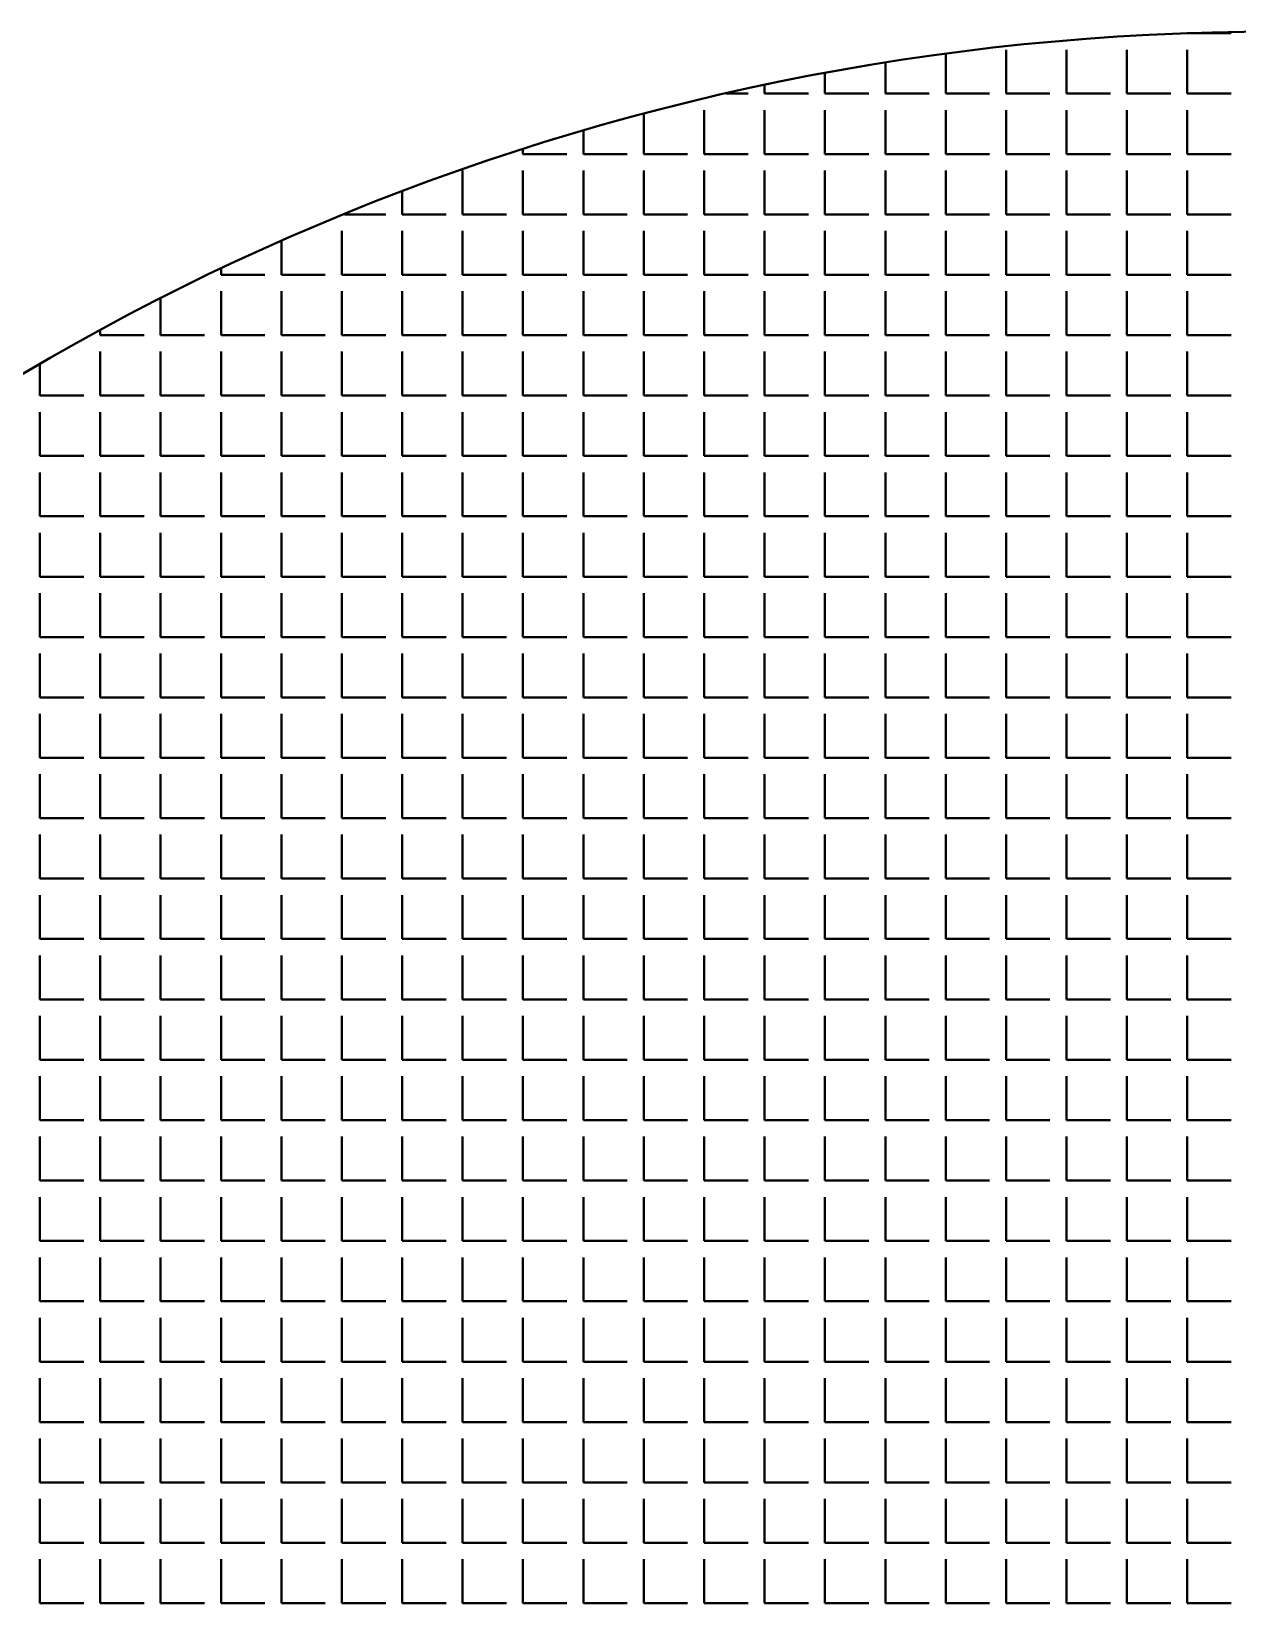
# Model space of a CAD drawing. Header units: millimetres. Extents: x 895788 to 1136524, y -21936 to 400945.
# Drawn here: x 929170.31 to 929186.76, y 272949.03 to 272970.58 of the extents above; entities that cross this region are included whole.
import ezdxf

# ---------------------------------------------------------------- set-up
doc = ezdxf.new("R2010")
doc.units = ezdxf.units.MM
doc.layers.add('GRANIT', color=10, linetype='Continuous', lineweight=30)

msp = doc.modelspace()

# ---------------------------------------------------------------- linework, layer by layer
at = {"layer": 'GRANIT', "color": 0, "linetype": 'Continuous', "lineweight": 40}
for p, q in [((929186.072, 272970.555), (929186.072, 272970.556)), ((929186.072, 272970.555), (929186.671, 272970.555)), ((929182.778, 272969.732), (929182.778, 272970.275)), ((929183.602, 272969.732), (929183.602, 272970.331)), ((929184.425, 272969.732), (929184.425, 272970.331)), ((929185.249, 272969.732), (929185.249, 272970.331)), ((929186.072, 272969.732), (929186.072, 272970.331)), ((929181.955, 272969.732), (929181.955, 272970.153)), ((929180.307, 272969.732), (929180.307, 272969.847)), ((929181.131, 272969.732), (929181.131, 272970.011)), ((929179.786, 272969.732), (929180.083, 272969.732)), ((929180.307, 272969.732), (929180.906, 272969.732)), ((929181.131, 272969.732), (929181.73, 272969.732)), ((929181.955, 272969.732), (929182.553, 272969.732)), ((929182.778, 272969.732), (929183.377, 272969.732)), ((929183.602, 272969.732), (929184.2, 272969.732)), ((929184.425, 272969.732), (929185.024, 272969.732)), ((929185.249, 272969.732), (929185.848, 272969.732)), ((929186.072, 272969.732), (929186.671, 272969.732)), ((929178.66, 272968.908), (929178.66, 272969.453)), ((929179.484, 272968.908), (929179.484, 272969.507)), ((929180.307, 272968.908), (929180.307, 272969.507)), ((929181.131, 272968.908), (929181.131, 272969.507)), ((929181.955, 272968.908), (929181.955, 272969.507)), ((929182.778, 272968.908), (929182.778, 272969.507)), ((929183.602, 272968.908), (929183.602, 272969.507)), ((929184.425, 272968.908), (929184.425, 272969.507)), ((929185.249, 272968.908), (929185.249, 272969.507)), ((929186.072, 272968.908), (929186.072, 272969.507)), ((929177.837, 272968.908), (929177.837, 272969.223)), ((929177.013, 272968.908), (929177.013, 272968.971)), ((929177.013, 272968.908), (929177.612, 272968.908)), ((929177.837, 272968.908), (929178.436, 272968.908)), ((929178.66, 272968.908), (929179.259, 272968.908)), ((929179.484, 272968.908), (929180.083, 272968.908)), ((929180.307, 272968.908), (929180.906, 272968.908)), ((929181.131, 272968.908), (929181.73, 272968.908)), ((929181.955, 272968.908), (929182.553, 272968.908)), ((929182.778, 272968.908), (929183.377, 272968.908)), ((929183.602, 272968.908), (929184.2, 272968.908)), ((929184.425, 272968.908), (929185.024, 272968.908)), ((929185.249, 272968.908), (929185.848, 272968.908)), ((929186.072, 272968.908), (929186.671, 272968.908)), ((929176.19, 272968.085), (929176.19, 272968.683)), ((929177.013, 272968.085), (929177.013, 272968.683)), ((929177.837, 272968.085), (929177.837, 272968.683)), ((929178.66, 272968.085), (929178.66, 272968.683)), ((929179.484, 272968.085), (929179.484, 272968.683)), ((929180.307, 272968.085), (929180.307, 272968.683)), ((929181.131, 272968.085), (929181.131, 272968.683)), ((929181.955, 272968.085), (929181.955, 272968.683)), ((929182.778, 272968.085), (929182.778, 272968.683)), ((929183.602, 272968.085), (929183.602, 272968.683)), ((929184.425, 272968.085), (929184.425, 272968.683)), ((929185.249, 272968.085), (929185.249, 272968.683)), ((929186.072, 272968.085), (929186.072, 272968.683)), ((929175.366, 272968.085), (929175.366, 272968.394)), ((929174.581, 272968.085), (929175.142, 272968.085)), ((929175.366, 272968.085), (929175.965, 272968.085)), ((929176.19, 272968.085), (929176.789, 272968.085)), ((929177.013, 272968.085), (929177.612, 272968.085)), ((929177.837, 272968.085), (929178.436, 272968.085)), ((929178.66, 272968.085), (929179.259, 272968.085)), ((929179.484, 272968.085), (929180.083, 272968.085)), ((929180.307, 272968.085), (929180.906, 272968.085)), ((929181.131, 272968.085), (929181.73, 272968.085)), ((929181.955, 272968.085), (929182.553, 272968.085)), ((929182.778, 272968.085), (929183.377, 272968.085)), ((929183.602, 272968.085), (929184.2, 272968.085)), ((929184.425, 272968.085), (929185.024, 272968.085)), ((929185.249, 272968.085), (929185.848, 272968.085)), ((929186.072, 272968.085), (929186.671, 272968.085)), ((929173.719, 272967.261), (929173.719, 272967.719)), ((929174.543, 272967.261), (929174.543, 272967.86)), ((929175.366, 272967.261), (929175.366, 272967.86)), ((929176.19, 272967.261), (929176.19, 272967.86)), ((929177.013, 272967.261), (929177.013, 272967.86)), ((929177.837, 272967.261), (929177.837, 272967.86)), ((929178.66, 272967.261), (929178.66, 272967.86)), ((929179.484, 272967.261), (929179.484, 272967.86)), ((929180.307, 272967.261), (929180.307, 272967.86)), ((929181.131, 272967.261), (929181.131, 272967.86)), ((929181.955, 272967.261), (929181.955, 272967.86)), ((929182.778, 272967.261), (929182.778, 272967.86)), ((929183.602, 272967.261), (929183.602, 272967.86)), ((929184.425, 272967.261), (929184.425, 272967.86)), ((929185.249, 272967.261), (929185.249, 272967.86)), ((929186.072, 272967.261), (929186.072, 272967.86)), ((929172.896, 272967.261), (929172.896, 272967.342)), ((929172.896, 272967.261), (929173.495, 272967.261)), ((929173.719, 272967.261), (929174.318, 272967.261)), ((929174.543, 272967.261), (929175.142, 272967.261)), ((929175.366, 272967.261), (929175.965, 272967.261)), ((929176.19, 272967.261), (929176.789, 272967.261)), ((929177.013, 272967.261), (929177.612, 272967.261)), ((929177.837, 272967.261), (929178.436, 272967.261)), ((929178.66, 272967.261), (929179.259, 272967.261)), ((929179.484, 272967.261), (929180.083, 272967.261)), ((929180.307, 272967.261), (929180.906, 272967.261)), ((929181.131, 272967.261), (929181.73, 272967.261)), ((929181.955, 272967.261), (929182.553, 272967.261)), ((929182.778, 272967.261), (929183.377, 272967.261)), ((929183.602, 272967.261), (929184.2, 272967.261)), ((929184.425, 272967.261), (929185.024, 272967.261)), ((929185.249, 272967.261), (929185.848, 272967.261)), ((929186.072, 272967.261), (929186.671, 272967.261)), ((929172.896, 272966.437), (929172.896, 272967.036)), ((929173.719, 272966.437), (929173.719, 272967.036)), ((929174.543, 272966.437), (929174.543, 272967.036)), ((929175.366, 272966.437), (929175.366, 272967.036)), ((929176.19, 272966.437), (929176.19, 272967.036)), ((929177.013, 272966.437), (929177.013, 272967.036)), ((929177.837, 272966.437), (929177.837, 272967.036)), ((929178.66, 272966.437), (929178.66, 272967.036)), ((929179.484, 272966.437), (929179.484, 272967.036)), ((929180.307, 272966.437), (929180.307, 272967.036)), ((929181.131, 272966.437), (929181.131, 272967.036)), ((929181.955, 272966.437), (929181.955, 272967.036)), ((929182.778, 272966.437), (929182.778, 272967.036)), ((929183.602, 272966.437), (929183.602, 272967.036)), ((929184.425, 272966.437), (929184.425, 272967.036)), ((929185.249, 272966.437), (929185.249, 272967.036)), ((929186.072, 272966.437), (929186.072, 272967.036)), ((929172.072, 272966.437), (929172.072, 272966.937)), ((929171.249, 272966.437), (929171.249, 272966.505)), ((929171.249, 272966.437), (929171.848, 272966.437)), ((929172.072, 272966.437), (929172.671, 272966.437)), ((929172.896, 272966.437), (929173.495, 272966.437)), ((929173.719, 272966.437), (929174.318, 272966.437)), ((929174.543, 272966.437), (929175.142, 272966.437)), ((929175.366, 272966.437), (929175.965, 272966.437)), ((929176.19, 272966.437), (929176.789, 272966.437)), ((929177.013, 272966.437), (929177.612, 272966.437)), ((929177.837, 272966.437), (929178.436, 272966.437)), ((929178.66, 272966.437), (929179.259, 272966.437)), ((929179.484, 272966.437), (929180.083, 272966.437)), ((929180.307, 272966.437), (929180.906, 272966.437)), ((929181.131, 272966.437), (929181.73, 272966.437)), ((929181.955, 272966.437), (929182.553, 272966.437)), ((929182.778, 272966.437), (929183.377, 272966.437)), ((929183.602, 272966.437), (929184.2, 272966.437)), ((929184.425, 272966.437), (929185.024, 272966.437)), ((929185.249, 272966.437), (929185.848, 272966.437)), ((929186.072, 272966.437), (929186.671, 272966.437)), ((929171.249, 272965.614), (929171.249, 272966.213)), ((929172.072, 272965.614), (929172.072, 272966.213)), ((929172.896, 272965.614), (929172.896, 272966.213)), ((929173.719, 272965.614), (929173.719, 272966.213)), ((929174.543, 272965.614), (929174.543, 272966.213)), ((929175.366, 272965.614), (929175.366, 272966.213)), ((929176.19, 272965.614), (929176.19, 272966.213)), ((929177.013, 272965.614), (929177.013, 272966.213)), ((929177.837, 272965.614), (929177.837, 272966.213)), ((929178.66, 272965.614), (929178.66, 272966.213)), ((929179.484, 272965.614), (929179.484, 272966.213)), ((929180.307, 272965.614), (929180.307, 272966.213)), ((929181.131, 272965.614), (929181.131, 272966.213)), ((929181.955, 272965.614), (929181.955, 272966.213)), ((929182.778, 272965.614), (929182.778, 272966.213)), ((929183.602, 272965.614), (929183.602, 272966.213)), ((929184.425, 272965.614), (929184.425, 272966.213)), ((929185.249, 272965.614), (929185.249, 272966.213)), ((929186.072, 272965.614), (929186.072, 272966.213)), ((929170.425, 272965.614), (929170.425, 272966.042)), ((929170.425, 272965.614), (929171.024, 272965.614)), ((929171.249, 272965.614), (929171.848, 272965.614)), ((929172.072, 272965.614), (929172.671, 272965.614)), ((929172.896, 272965.614), (929173.495, 272965.614)), ((929173.719, 272965.614), (929174.318, 272965.614)), ((929174.543, 272965.614), (929175.142, 272965.614)), ((929175.366, 272965.614), (929175.965, 272965.614)), ((929176.19, 272965.614), (929176.789, 272965.614)), ((929177.013, 272965.614), (929177.612, 272965.614)), ((929177.837, 272965.614), (929178.436, 272965.614)), ((929178.66, 272965.614), (929179.259, 272965.614)), ((929179.484, 272965.614), (929180.083, 272965.614)), ((929180.307, 272965.614), (929180.906, 272965.614)), ((929181.131, 272965.614), (929181.73, 272965.614)), ((929181.955, 272965.614), (929182.553, 272965.614)), ((929182.778, 272965.614), (929183.377, 272965.614)), ((929183.602, 272965.614), (929184.2, 272965.614)), ((929184.425, 272965.614), (929185.024, 272965.614)), ((929185.249, 272965.614), (929185.848, 272965.614)), ((929186.072, 272965.614), (929186.671, 272965.614)), ((929170.425, 272964.79), (929170.425, 272965.389)), ((929171.249, 272964.79), (929171.249, 272965.389)), ((929172.072, 272964.79), (929172.072, 272965.389)), ((929172.896, 272964.79), (929172.896, 272965.389)), ((929173.719, 272964.79), (929173.719, 272965.389)), ((929174.543, 272964.79), (929174.543, 272965.389)), ((929175.366, 272964.79), (929175.366, 272965.389)), ((929176.19, 272964.79), (929176.19, 272965.389)), ((929177.013, 272964.79), (929177.013, 272965.389)), ((929177.837, 272964.79), (929177.837, 272965.389)), ((929178.66, 272964.79), (929178.66, 272965.389)), ((929179.484, 272964.79), (929179.484, 272965.389)), ((929180.307, 272964.79), (929180.307, 272965.389)), ((929181.131, 272964.79), (929181.131, 272965.389)), ((929181.955, 272964.79), (929181.955, 272965.389)), ((929182.778, 272964.79), (929182.778, 272965.389)), ((929183.602, 272964.79), (929183.602, 272965.389)), ((929184.425, 272964.79), (929184.425, 272965.389)), ((929185.249, 272964.79), (929185.249, 272965.389)), ((929186.072, 272964.79), (929186.072, 272965.389)), ((929170.425, 272964.79), (929171.024, 272964.79)), ((929171.249, 272964.79), (929171.848, 272964.79)), ((929172.072, 272964.79), (929172.671, 272964.79)), ((929172.896, 272964.79), (929173.495, 272964.79)), ((929173.719, 272964.79), (929174.318, 272964.79)), ((929174.543, 272964.79), (929175.142, 272964.79)), ((929175.366, 272964.79), (929175.965, 272964.79)), ((929176.19, 272964.79), (929176.789, 272964.79)), ((929177.013, 272964.79), (929177.612, 272964.79)), ((929177.837, 272964.79), (929178.436, 272964.79)), ((929178.66, 272964.79), (929179.259, 272964.79)), ((929179.484, 272964.79), (929180.083, 272964.79)), ((929180.307, 272964.79), (929180.906, 272964.79)), ((929181.131, 272964.79), (929181.73, 272964.79)), ((929181.955, 272964.79), (929182.553, 272964.79)), ((929182.778, 272964.79), (929183.377, 272964.79)), ((929183.602, 272964.79), (929184.2, 272964.79)), ((929184.425, 272964.79), (929185.024, 272964.79)), ((929185.249, 272964.79), (929185.848, 272964.79)), ((929186.072, 272964.79), (929186.671, 272964.79)), ((929170.425, 272963.967), (929170.425, 272964.566)), ((929171.249, 272963.967), (929171.249, 272964.566)), ((929172.072, 272963.967), (929172.072, 272964.566)), ((929172.896, 272963.967), (929172.896, 272964.566)), ((929173.719, 272963.967), (929173.719, 272964.566)), ((929174.543, 272963.967), (929174.543, 272964.566)), ((929175.366, 272963.967), (929175.366, 272964.566)), ((929176.19, 272963.967), (929176.19, 272964.566)), ((929177.013, 272963.967), (929177.013, 272964.566)), ((929177.837, 272963.967), (929177.837, 272964.566)), ((929178.66, 272963.967), (929178.66, 272964.566)), ((929179.484, 272963.967), (929179.484, 272964.566)), ((929180.307, 272963.967), (929180.307, 272964.566)), ((929181.131, 272963.967), (929181.131, 272964.566)), ((929181.955, 272963.967), (929181.955, 272964.566)), ((929182.778, 272963.967), (929182.778, 272964.566)), ((929183.602, 272963.967), (929183.602, 272964.566)), ((929184.425, 272963.967), (929184.425, 272964.566)), ((929185.249, 272963.967), (929185.249, 272964.566)), ((929186.072, 272963.967), (929186.072, 272964.566)), ((929170.425, 272963.967), (929171.024, 272963.967)), ((929171.249, 272963.967), (929171.848, 272963.967)), ((929172.072, 272963.967), (929172.671, 272963.967)), ((929172.896, 272963.967), (929173.495, 272963.967)), ((929173.719, 272963.967), (929174.318, 272963.967)), ((929174.543, 272963.967), (929175.142, 272963.967)), ((929175.366, 272963.967), (929175.965, 272963.967)), ((929176.19, 272963.967), (929176.789, 272963.967)), ((929177.013, 272963.967), (929177.612, 272963.967)), ((929177.837, 272963.967), (929178.436, 272963.967)), ((929178.66, 272963.967), (929179.259, 272963.967)), ((929179.484, 272963.967), (929180.083, 272963.967)), ((929180.307, 272963.967), (929180.906, 272963.967)), ((929181.131, 272963.967), (929181.73, 272963.967)), ((929181.955, 272963.967), (929182.553, 272963.967)), ((929182.778, 272963.967), (929183.377, 272963.967)), ((929183.602, 272963.967), (929184.2, 272963.967)), ((929184.425, 272963.967), (929185.024, 272963.967)), ((929185.249, 272963.967), (929185.848, 272963.967)), ((929186.072, 272963.967), (929186.671, 272963.967)), ((929170.425, 272963.143), (929170.425, 272963.742)), ((929171.249, 272963.143), (929171.249, 272963.742)), ((929172.072, 272963.143), (929172.072, 272963.742)), ((929172.896, 272963.143), (929172.896, 272963.742)), ((929173.719, 272963.143), (929173.719, 272963.742)), ((929174.543, 272963.143), (929174.543, 272963.742)), ((929175.366, 272963.143), (929175.366, 272963.742)), ((929176.19, 272963.143), (929176.19, 272963.742)), ((929177.013, 272963.143), (929177.013, 272963.742)), ((929177.837, 272963.143), (929177.837, 272963.742)), ((929178.66, 272963.143), (929178.66, 272963.742)), ((929179.484, 272963.143), (929179.484, 272963.742)), ((929180.307, 272963.143), (929180.307, 272963.742)), ((929181.131, 272963.143), (929181.131, 272963.742)), ((929181.955, 272963.143), (929181.955, 272963.742)), ((929182.778, 272963.143), (929182.778, 272963.742)), ((929183.602, 272963.143), (929183.602, 272963.742)), ((929184.425, 272963.143), (929184.425, 272963.742)), ((929185.249, 272963.143), (929185.249, 272963.742)), ((929186.072, 272963.143), (929186.072, 272963.742)), ((929170.425, 272963.143), (929171.024, 272963.143)), ((929171.249, 272963.143), (929171.848, 272963.143)), ((929172.072, 272963.143), (929172.671, 272963.143)), ((929172.896, 272963.143), (929173.495, 272963.143)), ((929173.719, 272963.143), (929174.318, 272963.143)), ((929174.543, 272963.143), (929175.142, 272963.143)), ((929175.366, 272963.143), (929175.965, 272963.143)), ((929176.19, 272963.143), (929176.789, 272963.143)), ((929177.013, 272963.143), (929177.612, 272963.143)), ((929177.837, 272963.143), (929178.436, 272963.143)), ((929178.66, 272963.143), (929179.259, 272963.143)), ((929179.484, 272963.143), (929180.083, 272963.143)), ((929180.307, 272963.143), (929180.906, 272963.143)), ((929181.131, 272963.143), (929181.73, 272963.143)), ((929181.955, 272963.143), (929182.553, 272963.143)), ((929182.778, 272963.143), (929183.377, 272963.143)), ((929183.602, 272963.143), (929184.2, 272963.143)), ((929184.425, 272963.143), (929185.024, 272963.143)), ((929185.249, 272963.143), (929185.848, 272963.143)), ((929186.072, 272963.143), (929186.671, 272963.143)), ((929170.425, 272962.32), (929170.425, 272962.919)), ((929171.249, 272962.32), (929171.249, 272962.919)), ((929172.072, 272962.32), (929172.072, 272962.919)), ((929172.896, 272962.32), (929172.896, 272962.919)), ((929173.719, 272962.32), (929173.719, 272962.919)), ((929174.543, 272962.32), (929174.543, 272962.919)), ((929175.366, 272962.32), (929175.366, 272962.919)), ((929176.19, 272962.32), (929176.19, 272962.919)), ((929177.013, 272962.32), (929177.013, 272962.919)), ((929177.837, 272962.32), (929177.837, 272962.919)), ((929178.66, 272962.32), (929178.66, 272962.919)), ((929179.484, 272962.32), (929179.484, 272962.919)), ((929180.307, 272962.32), (929180.307, 272962.919)), ((929181.131, 272962.32), (929181.131, 272962.919)), ((929181.955, 272962.32), (929181.955, 272962.919)), ((929182.778, 272962.32), (929182.778, 272962.919)), ((929183.602, 272962.32), (929183.602, 272962.919)), ((929184.425, 272962.32), (929184.425, 272962.919)), ((929185.249, 272962.32), (929185.249, 272962.919)), ((929186.072, 272962.32), (929186.072, 272962.919)), ((929170.425, 272962.32), (929171.024, 272962.32)), ((929171.249, 272962.32), (929171.848, 272962.32)), ((929172.072, 272962.32), (929172.671, 272962.32)), ((929172.896, 272962.32), (929173.495, 272962.32)), ((929173.719, 272962.32), (929174.318, 272962.32)), ((929174.543, 272962.32), (929175.142, 272962.32)), ((929175.366, 272962.32), (929175.965, 272962.32)), ((929176.19, 272962.32), (929176.789, 272962.32)), ((929177.013, 272962.32), (929177.612, 272962.32)), ((929177.837, 272962.32), (929178.436, 272962.32)), ((929178.66, 272962.32), (929179.259, 272962.32)), ((929179.484, 272962.32), (929180.083, 272962.32)), ((929180.307, 272962.32), (929180.906, 272962.32)), ((929181.131, 272962.32), (929181.73, 272962.32)), ((929181.955, 272962.32), (929182.553, 272962.32)), ((929182.778, 272962.32), (929183.377, 272962.32)), ((929183.602, 272962.32), (929184.2, 272962.32)), ((929184.425, 272962.32), (929185.024, 272962.32)), ((929185.249, 272962.32), (929185.848, 272962.32)), ((929186.072, 272962.32), (929186.671, 272962.32)), ((929170.425, 272961.496), (929170.425, 272962.095)), ((929171.249, 272961.496), (929171.249, 272962.095)), ((929172.072, 272961.496), (929172.072, 272962.095)), ((929172.896, 272961.496), (929172.896, 272962.095)), ((929173.719, 272961.496), (929173.719, 272962.095)), ((929174.543, 272961.496), (929174.543, 272962.095)), ((929175.366, 272961.496), (929175.366, 272962.095)), ((929176.19, 272961.496), (929176.19, 272962.095)), ((929177.013, 272961.496), (929177.013, 272962.095)), ((929177.837, 272961.496), (929177.837, 272962.095)), ((929178.66, 272961.496), (929178.66, 272962.095)), ((929179.484, 272961.496), (929179.484, 272962.095)), ((929180.307, 272961.496), (929180.307, 272962.095)), ((929181.131, 272961.496), (929181.131, 272962.095)), ((929181.955, 272961.496), (929181.955, 272962.095)), ((929182.778, 272961.496), (929182.778, 272962.095)), ((929183.602, 272961.496), (929183.602, 272962.095)), ((929184.425, 272961.496), (929184.425, 272962.095)), ((929185.249, 272961.496), (929185.249, 272962.095)), ((929186.072, 272961.496), (929186.072, 272962.095)), ((929170.425, 272961.496), (929171.024, 272961.496)), ((929171.249, 272961.496), (929171.848, 272961.496)), ((929172.072, 272961.496), (929172.671, 272961.496)), ((929172.896, 272961.496), (929173.495, 272961.496)), ((929173.719, 272961.496), (929174.318, 272961.496)), ((929174.543, 272961.496), (929175.142, 272961.496)), ((929175.366, 272961.496), (929175.965, 272961.496)), ((929176.19, 272961.496), (929176.789, 272961.496)), ((929177.013, 272961.496), (929177.612, 272961.496)), ((929177.837, 272961.496), (929178.436, 272961.496)), ((929178.66, 272961.496), (929179.259, 272961.496)), ((929179.484, 272961.496), (929180.083, 272961.496)), ((929180.307, 272961.496), (929180.906, 272961.496)), ((929181.131, 272961.496), (929181.73, 272961.496)), ((929181.955, 272961.496), (929182.553, 272961.496)), ((929182.778, 272961.496), (929183.377, 272961.496)), ((929183.602, 272961.496), (929184.2, 272961.496)), ((929184.425, 272961.496), (929185.024, 272961.496)), ((929185.249, 272961.496), (929185.848, 272961.496)), ((929186.072, 272961.496), (929186.671, 272961.496)), ((929170.425, 272960.673), (929170.425, 272961.272)), ((929171.249, 272960.673), (929171.249, 272961.272)), ((929172.072, 272960.673), (929172.072, 272961.272)), ((929172.896, 272960.673), (929172.896, 272961.272)), ((929173.719, 272960.673), (929173.719, 272961.272)), ((929174.543, 272960.673), (929174.543, 272961.272)), ((929175.366, 272960.673), (929175.366, 272961.272)), ((929176.19, 272960.673), (929176.19, 272961.272)), ((929177.013, 272960.673), (929177.013, 272961.272)), ((929177.837, 272960.673), (929177.837, 272961.272)), ((929178.66, 272960.673), (929178.66, 272961.272)), ((929179.484, 272960.673), (929179.484, 272961.272)), ((929180.307, 272960.673), (929180.307, 272961.272)), ((929181.131, 272960.673), (929181.131, 272961.272)), ((929181.955, 272960.673), (929181.955, 272961.272)), ((929182.778, 272960.673), (929182.778, 272961.272)), ((929183.602, 272960.673), (929183.602, 272961.272)), ((929184.425, 272960.673), (929184.425, 272961.272)), ((929185.249, 272960.673), (929185.249, 272961.272)), ((929186.072, 272960.673), (929186.072, 272961.272)), ((929170.425, 272960.673), (929171.024, 272960.673)), ((929171.249, 272960.673), (929171.848, 272960.673)), ((929172.072, 272960.673), (929172.671, 272960.673)), ((929172.896, 272960.673), (929173.495, 272960.673)), ((929173.719, 272960.673), (929174.318, 272960.673)), ((929174.543, 272960.673), (929175.142, 272960.673)), ((929175.366, 272960.673), (929175.965, 272960.673)), ((929176.19, 272960.673), (929176.789, 272960.673)), ((929177.013, 272960.673), (929177.612, 272960.673)), ((929177.837, 272960.673), (929178.436, 272960.673)), ((929178.66, 272960.673), (929179.259, 272960.673)), ((929179.484, 272960.673), (929180.083, 272960.673)), ((929180.307, 272960.673), (929180.906, 272960.673)), ((929181.131, 272960.673), (929181.73, 272960.673)), ((929181.955, 272960.673), (929182.553, 272960.673)), ((929182.778, 272960.673), (929183.377, 272960.673)), ((929183.602, 272960.673), (929184.2, 272960.673)), ((929184.425, 272960.673), (929185.024, 272960.673)), ((929185.249, 272960.673), (929185.848, 272960.673)), ((929186.072, 272960.673), (929186.671, 272960.673)), ((929170.425, 272959.849), (929170.425, 272960.448)), ((929171.249, 272959.849), (929171.249, 272960.448)), ((929172.072, 272959.849), (929172.072, 272960.448)), ((929172.896, 272959.849), (929172.896, 272960.448)), ((929173.719, 272959.849), (929173.719, 272960.448)), ((929174.543, 272959.849), (929174.543, 272960.448)), ((929175.366, 272959.849), (929175.366, 272960.448)), ((929176.19, 272959.849), (929176.19, 272960.448)), ((929177.013, 272959.849), (929177.013, 272960.448)), ((929177.837, 272959.849), (929177.837, 272960.448)), ((929178.66, 272959.849), (929178.66, 272960.448)), ((929179.484, 272959.849), (929179.484, 272960.448)), ((929180.307, 272959.849), (929180.307, 272960.448)), ((929181.131, 272959.849), (929181.131, 272960.448)), ((929181.955, 272959.849), (929181.955, 272960.448)), ((929182.778, 272959.849), (929182.778, 272960.448)), ((929183.602, 272959.849), (929183.602, 272960.448)), ((929184.425, 272959.849), (929184.425, 272960.448)), ((929185.249, 272959.849), (929185.249, 272960.448)), ((929186.072, 272959.849), (929186.072, 272960.448)), ((929170.425, 272959.849), (929171.024, 272959.849)), ((929171.249, 272959.849), (929171.848, 272959.849)), ((929172.072, 272959.849), (929172.671, 272959.849)), ((929172.896, 272959.849), (929173.495, 272959.849)), ((929173.719, 272959.849), (929174.318, 272959.849)), ((929174.543, 272959.849), (929175.142, 272959.849)), ((929175.366, 272959.849), (929175.965, 272959.849)), ((929176.19, 272959.849), (929176.789, 272959.849)), ((929177.013, 272959.849), (929177.612, 272959.849)), ((929177.837, 272959.849), (929178.436, 272959.849)), ((929178.66, 272959.849), (929179.259, 272959.849)), ((929179.484, 272959.849), (929180.083, 272959.849)), ((929180.307, 272959.849), (929180.906, 272959.849)), ((929181.131, 272959.849), (929181.73, 272959.849)), ((929181.955, 272959.849), (929182.553, 272959.849)), ((929182.778, 272959.849), (929183.377, 272959.849)), ((929183.602, 272959.849), (929184.2, 272959.849)), ((929184.425, 272959.849), (929185.024, 272959.849)), ((929185.249, 272959.849), (929185.848, 272959.849)), ((929186.072, 272959.849), (929186.671, 272959.849)), ((929170.425, 272959.026), (929170.425, 272959.625)), ((929171.249, 272959.026), (929171.249, 272959.625)), ((929172.072, 272959.026), (929172.072, 272959.625)), ((929172.896, 272959.026), (929172.896, 272959.625)), ((929173.719, 272959.026), (929173.719, 272959.625)), ((929174.543, 272959.026), (929174.543, 272959.625)), ((929175.366, 272959.026), (929175.366, 272959.625)), ((929176.19, 272959.026), (929176.19, 272959.625)), ((929177.013, 272959.026), (929177.013, 272959.625)), ((929177.837, 272959.026), (929177.837, 272959.625)), ((929178.66, 272959.026), (929178.66, 272959.625)), ((929179.484, 272959.026), (929179.484, 272959.625)), ((929180.307, 272959.026), (929180.307, 272959.625)), ((929181.131, 272959.026), (929181.131, 272959.625)), ((929181.955, 272959.026), (929181.955, 272959.625)), ((929182.778, 272959.026), (929182.778, 272959.625)), ((929183.602, 272959.026), (929183.602, 272959.625)), ((929184.425, 272959.026), (929184.425, 272959.625)), ((929185.249, 272959.026), (929185.249, 272959.625)), ((929186.072, 272959.026), (929186.072, 272959.625)), ((929170.425, 272959.026), (929171.024, 272959.026)), ((929171.249, 272959.026), (929171.848, 272959.026)), ((929172.072, 272959.026), (929172.671, 272959.026)), ((929172.896, 272959.026), (929173.495, 272959.026)), ((929173.719, 272959.026), (929174.318, 272959.026)), ((929174.543, 272959.026), (929175.142, 272959.026)), ((929175.366, 272959.026), (929175.965, 272959.026)), ((929176.19, 272959.026), (929176.789, 272959.026)), ((929177.013, 272959.026), (929177.612, 272959.026)), ((929177.837, 272959.026), (929178.436, 272959.026)), ((929178.66, 272959.026), (929179.259, 272959.026)), ((929179.484, 272959.026), (929180.083, 272959.026)), ((929180.307, 272959.026), (929180.906, 272959.026)), ((929181.131, 272959.026), (929181.73, 272959.026)), ((929181.955, 272959.026), (929182.553, 272959.026)), ((929182.778, 272959.026), (929183.377, 272959.026)), ((929183.602, 272959.026), (929184.2, 272959.026)), ((929184.425, 272959.026), (929185.024, 272959.026)), ((929185.249, 272959.026), (929185.848, 272959.026)), ((929186.072, 272959.026), (929186.671, 272959.026)), ((929170.425, 272958.202), (929170.425, 272958.801)), ((929171.249, 272958.202), (929171.249, 272958.801)), ((929172.072, 272958.202), (929172.072, 272958.801)), ((929172.896, 272958.202), (929172.896, 272958.801)), ((929173.719, 272958.202), (929173.719, 272958.801)), ((929174.543, 272958.202), (929174.543, 272958.801)), ((929175.366, 272958.202), (929175.366, 272958.801)), ((929176.19, 272958.202), (929176.19, 272958.801)), ((929177.013, 272958.202), (929177.013, 272958.801)), ((929177.837, 272958.202), (929177.837, 272958.801)), ((929178.66, 272958.202), (929178.66, 272958.801)), ((929179.484, 272958.202), (929179.484, 272958.801)), ((929180.307, 272958.202), (929180.307, 272958.801)), ((929181.131, 272958.202), (929181.131, 272958.801)), ((929181.955, 272958.202), (929181.955, 272958.801)), ((929182.778, 272958.202), (929182.778, 272958.801)), ((929183.602, 272958.202), (929183.602, 272958.801)), ((929184.425, 272958.202), (929184.425, 272958.801)), ((929185.249, 272958.202), (929185.249, 272958.801)), ((929186.072, 272958.202), (929186.072, 272958.801)), ((929170.425, 272958.202), (929171.024, 272958.202)), ((929171.249, 272958.202), (929171.848, 272958.202)), ((929172.072, 272958.202), (929172.671, 272958.202)), ((929172.896, 272958.202), (929173.495, 272958.202)), ((929173.719, 272958.202), (929174.318, 272958.202)), ((929174.543, 272958.202), (929175.142, 272958.202)), ((929175.366, 272958.202), (929175.965, 272958.202)), ((929176.19, 272958.202), (929176.789, 272958.202)), ((929177.013, 272958.202), (929177.612, 272958.202)), ((929177.837, 272958.202), (929178.436, 272958.202)), ((929178.66, 272958.202), (929179.259, 272958.202)), ((929179.484, 272958.202), (929180.083, 272958.202)), ((929180.307, 272958.202), (929180.906, 272958.202)), ((929181.131, 272958.202), (929181.73, 272958.202)), ((929181.955, 272958.202), (929182.553, 272958.202)), ((929182.778, 272958.202), (929183.377, 272958.202)), ((929183.602, 272958.202), (929184.2, 272958.202)), ((929184.425, 272958.202), (929185.024, 272958.202)), ((929185.249, 272958.202), (929185.848, 272958.202)), ((929186.072, 272958.202), (929186.671, 272958.202)), ((929170.425, 272957.379), (929170.425, 272957.978)), ((929171.249, 272957.379), (929171.249, 272957.978)), ((929172.072, 272957.379), (929172.072, 272957.978)), ((929172.896, 272957.379), (929172.896, 272957.978)), ((929173.719, 272957.379), (929173.719, 272957.978)), ((929174.543, 272957.379), (929174.543, 272957.978)), ((929175.366, 272957.379), (929175.366, 272957.978)), ((929176.19, 272957.379), (929176.19, 272957.978)), ((929177.013, 272957.379), (929177.013, 272957.978)), ((929177.837, 272957.379), (929177.837, 272957.978)), ((929178.66, 272957.379), (929178.66, 272957.978)), ((929179.484, 272957.379), (929179.484, 272957.978)), ((929180.307, 272957.379), (929180.307, 272957.978)), ((929181.131, 272957.379), (929181.131, 272957.978)), ((929181.955, 272957.379), (929181.955, 272957.978)), ((929182.778, 272957.379), (929182.778, 272957.978)), ((929183.602, 272957.379), (929183.602, 272957.978)), ((929184.425, 272957.379), (929184.425, 272957.978)), ((929185.249, 272957.379), (929185.249, 272957.978)), ((929186.072, 272957.379), (929186.072, 272957.978)), ((929170.425, 272957.379), (929171.024, 272957.379)), ((929171.249, 272957.379), (929171.848, 272957.379)), ((929172.072, 272957.379), (929172.671, 272957.379)), ((929172.896, 272957.379), (929173.495, 272957.379)), ((929173.719, 272957.379), (929174.318, 272957.379)), ((929174.543, 272957.379), (929175.142, 272957.379)), ((929175.366, 272957.379), (929175.965, 272957.379)), ((929176.19, 272957.379), (929176.789, 272957.379)), ((929177.013, 272957.379), (929177.612, 272957.379)), ((929177.837, 272957.379), (929178.436, 272957.379)), ((929178.66, 272957.379), (929179.259, 272957.379)), ((929179.484, 272957.379), (929180.083, 272957.379)), ((929180.307, 272957.379), (929180.906, 272957.379)), ((929181.131, 272957.379), (929181.73, 272957.379)), ((929181.955, 272957.379), (929182.553, 272957.379)), ((929182.778, 272957.379), (929183.377, 272957.379)), ((929183.602, 272957.379), (929184.2, 272957.379)), ((929184.425, 272957.379), (929185.024, 272957.379)), ((929185.249, 272957.379), (929185.848, 272957.379)), ((929186.072, 272957.379), (929186.671, 272957.379)), ((929170.425, 272956.555), (929170.425, 272957.154)), ((929171.249, 272956.555), (929171.249, 272957.154)), ((929172.072, 272956.555), (929172.072, 272957.154)), ((929172.896, 272956.555), (929172.896, 272957.154)), ((929173.719, 272956.555), (929173.719, 272957.154)), ((929174.543, 272956.555), (929174.543, 272957.154)), ((929175.366, 272956.555), (929175.366, 272957.154)), ((929176.19, 272956.555), (929176.19, 272957.154)), ((929177.013, 272956.555), (929177.013, 272957.154)), ((929177.837, 272956.555), (929177.837, 272957.154)), ((929178.66, 272956.555), (929178.66, 272957.154)), ((929179.484, 272956.555), (929179.484, 272957.154)), ((929180.307, 272956.555), (929180.307, 272957.154)), ((929181.131, 272956.555), (929181.131, 272957.154)), ((929181.955, 272956.555), (929181.955, 272957.154)), ((929182.778, 272956.555), (929182.778, 272957.154)), ((929183.602, 272956.555), (929183.602, 272957.154)), ((929184.425, 272956.555), (929184.425, 272957.154)), ((929185.249, 272956.555), (929185.249, 272957.154)), ((929186.072, 272956.555), (929186.072, 272957.154)), ((929170.425, 272956.555), (929171.024, 272956.555)), ((929171.249, 272956.555), (929171.848, 272956.555)), ((929172.072, 272956.555), (929172.671, 272956.555)), ((929172.896, 272956.555), (929173.495, 272956.555)), ((929173.719, 272956.555), (929174.318, 272956.555)), ((929174.543, 272956.555), (929175.142, 272956.555)), ((929175.366, 272956.555), (929175.965, 272956.555)), ((929176.19, 272956.555), (929176.789, 272956.555)), ((929177.013, 272956.555), (929177.612, 272956.555)), ((929177.837, 272956.555), (929178.436, 272956.555)), ((929178.66, 272956.555), (929179.259, 272956.555)), ((929179.484, 272956.555), (929180.083, 272956.555)), ((929180.307, 272956.555), (929180.906, 272956.555)), ((929181.131, 272956.555), (929181.73, 272956.555)), ((929181.955, 272956.555), (929182.553, 272956.555)), ((929182.778, 272956.555), (929183.377, 272956.555)), ((929183.602, 272956.555), (929184.2, 272956.555)), ((929184.425, 272956.555), (929185.024, 272956.555)), ((929185.249, 272956.555), (929185.848, 272956.555)), ((929186.072, 272956.555), (929186.671, 272956.555)), ((929170.425, 272955.732), (929170.425, 272956.331)), ((929171.249, 272955.732), (929171.249, 272956.331)), ((929172.072, 272955.732), (929172.072, 272956.331)), ((929172.896, 272955.732), (929172.896, 272956.331)), ((929173.719, 272955.732), (929173.719, 272956.331)), ((929174.543, 272955.732), (929174.543, 272956.331)), ((929175.366, 272955.732), (929175.366, 272956.331)), ((929176.19, 272955.732), (929176.19, 272956.331)), ((929177.013, 272955.732), (929177.013, 272956.331)), ((929177.837, 272955.732), (929177.837, 272956.331)), ((929178.66, 272955.732), (929178.66, 272956.331)), ((929179.484, 272955.732), (929179.484, 272956.331)), ((929180.307, 272955.732), (929180.307, 272956.331)), ((929181.131, 272955.732), (929181.131, 272956.331)), ((929181.955, 272955.732), (929181.955, 272956.331)), ((929182.778, 272955.732), (929182.778, 272956.331)), ((929183.602, 272955.732), (929183.602, 272956.331)), ((929184.425, 272955.732), (929184.425, 272956.331)), ((929185.249, 272955.732), (929185.249, 272956.331)), ((929186.072, 272955.732), (929186.072, 272956.331)), ((929170.425, 272955.732), (929171.024, 272955.732)), ((929171.249, 272955.732), (929171.848, 272955.732)), ((929172.072, 272955.732), (929172.671, 272955.732)), ((929172.896, 272955.732), (929173.495, 272955.732)), ((929173.719, 272955.732), (929174.318, 272955.732)), ((929174.543, 272955.732), (929175.142, 272955.732)), ((929175.366, 272955.732), (929175.965, 272955.732)), ((929176.19, 272955.732), (929176.789, 272955.732)), ((929177.013, 272955.732), (929177.612, 272955.732)), ((929177.837, 272955.732), (929178.436, 272955.732)), ((929178.66, 272955.732), (929179.259, 272955.732)), ((929179.484, 272955.732), (929180.083, 272955.732)), ((929180.307, 272955.732), (929180.906, 272955.732)), ((929181.131, 272955.732), (929181.73, 272955.732)), ((929181.955, 272955.732), (929182.553, 272955.732)), ((929182.778, 272955.732), (929183.377, 272955.732)), ((929183.602, 272955.732), (929184.2, 272955.732)), ((929184.425, 272955.732), (929185.024, 272955.732)), ((929185.249, 272955.732), (929185.848, 272955.732)), ((929186.072, 272955.732), (929186.671, 272955.732)), ((929170.425, 272954.908), (929170.425, 272955.507)), ((929171.249, 272954.908), (929171.249, 272955.507)), ((929172.072, 272954.908), (929172.072, 272955.507)), ((929172.896, 272954.908), (929172.896, 272955.507)), ((929173.719, 272954.908), (929173.719, 272955.507)), ((929174.543, 272954.908), (929174.543, 272955.507)), ((929175.366, 272954.908), (929175.366, 272955.507)), ((929176.19, 272954.908), (929176.19, 272955.507)), ((929177.013, 272954.908), (929177.013, 272955.507)), ((929177.837, 272954.908), (929177.837, 272955.507)), ((929178.66, 272954.908), (929178.66, 272955.507)), ((929179.484, 272954.908), (929179.484, 272955.507)), ((929180.307, 272954.908), (929180.307, 272955.507)), ((929181.131, 272954.908), (929181.131, 272955.507)), ((929181.955, 272954.908), (929181.955, 272955.507)), ((929182.778, 272954.908), (929182.778, 272955.507)), ((929183.602, 272954.908), (929183.602, 272955.507)), ((929184.425, 272954.908), (929184.425, 272955.507)), ((929185.249, 272954.908), (929185.249, 272955.507)), ((929186.072, 272954.908), (929186.072, 272955.507)), ((929170.425, 272954.908), (929171.024, 272954.908)), ((929171.249, 272954.908), (929171.848, 272954.908)), ((929172.072, 272954.908), (929172.671, 272954.908)), ((929172.896, 272954.908), (929173.495, 272954.908)), ((929173.719, 272954.908), (929174.318, 272954.908)), ((929174.543, 272954.908), (929175.142, 272954.908)), ((929175.366, 272954.908), (929175.965, 272954.908)), ((929176.19, 272954.908), (929176.789, 272954.908)), ((929177.013, 272954.908), (929177.612, 272954.908)), ((929177.837, 272954.908), (929178.436, 272954.908)), ((929178.66, 272954.908), (929179.259, 272954.908)), ((929179.484, 272954.908), (929180.083, 272954.908)), ((929180.307, 272954.908), (929180.906, 272954.908)), ((929181.131, 272954.908), (929181.73, 272954.908)), ((929181.955, 272954.908), (929182.553, 272954.908)), ((929182.778, 272954.908), (929183.377, 272954.908)), ((929183.602, 272954.908), (929184.2, 272954.908)), ((929184.425, 272954.908), (929185.024, 272954.908)), ((929185.249, 272954.908), (929185.848, 272954.908)), ((929186.072, 272954.908), (929186.671, 272954.908)), ((929170.425, 272954.085), (929170.425, 272954.683)), ((929171.249, 272954.085), (929171.249, 272954.683)), ((929172.072, 272954.085), (929172.072, 272954.683)), ((929172.896, 272954.085), (929172.896, 272954.683)), ((929173.719, 272954.085), (929173.719, 272954.683)), ((929174.543, 272954.085), (929174.543, 272954.683)), ((929175.366, 272954.085), (929175.366, 272954.683)), ((929176.19, 272954.085), (929176.19, 272954.683)), ((929177.013, 272954.085), (929177.013, 272954.683)), ((929177.837, 272954.085), (929177.837, 272954.683)), ((929178.66, 272954.085), (929178.66, 272954.683)), ((929179.484, 272954.085), (929179.484, 272954.683)), ((929180.307, 272954.085), (929180.307, 272954.683)), ((929181.131, 272954.085), (929181.131, 272954.683)), ((929181.955, 272954.085), (929181.955, 272954.683)), ((929182.778, 272954.085), (929182.778, 272954.683)), ((929183.602, 272954.085), (929183.602, 272954.683)), ((929184.425, 272954.085), (929184.425, 272954.683)), ((929185.249, 272954.085), (929185.249, 272954.683)), ((929186.072, 272954.085), (929186.072, 272954.683)), ((929170.425, 272954.085), (929171.024, 272954.085)), ((929171.249, 272954.085), (929171.848, 272954.085)), ((929172.072, 272954.085), (929172.671, 272954.085)), ((929172.896, 272954.085), (929173.495, 272954.085)), ((929173.719, 272954.085), (929174.318, 272954.085)), ((929174.543, 272954.085), (929175.142, 272954.085)), ((929175.366, 272954.085), (929175.965, 272954.085)), ((929176.19, 272954.085), (929176.789, 272954.085)), ((929177.013, 272954.085), (929177.612, 272954.085)), ((929177.837, 272954.085), (929178.436, 272954.085)), ((929178.66, 272954.085), (929179.259, 272954.085)), ((929179.484, 272954.085), (929180.083, 272954.085)), ((929180.307, 272954.085), (929180.906, 272954.085)), ((929181.131, 272954.085), (929181.73, 272954.085)), ((929181.955, 272954.085), (929182.553, 272954.085)), ((929182.778, 272954.085), (929183.377, 272954.085)), ((929183.602, 272954.085), (929184.2, 272954.085)), ((929184.425, 272954.085), (929185.024, 272954.085)), ((929185.249, 272954.085), (929185.848, 272954.085)), ((929186.072, 272954.085), (929186.671, 272954.085)), ((929170.425, 272953.261), (929170.425, 272953.86)), ((929171.249, 272953.261), (929171.249, 272953.86)), ((929172.072, 272953.261), (929172.072, 272953.86)), ((929172.896, 272953.261), (929172.896, 272953.86)), ((929173.719, 272953.261), (929173.719, 272953.86)), ((929174.543, 272953.261), (929174.543, 272953.86)), ((929175.366, 272953.261), (929175.366, 272953.86)), ((929176.19, 272953.261), (929176.19, 272953.86)), ((929177.013, 272953.261), (929177.013, 272953.86)), ((929177.837, 272953.261), (929177.837, 272953.86)), ((929178.66, 272953.261), (929178.66, 272953.86)), ((929179.484, 272953.261), (929179.484, 272953.86)), ((929180.307, 272953.261), (929180.307, 272953.86)), ((929181.131, 272953.261), (929181.131, 272953.86)), ((929181.955, 272953.261), (929181.955, 272953.86)), ((929182.778, 272953.261), (929182.778, 272953.86)), ((929183.602, 272953.261), (929183.602, 272953.86)), ((929184.425, 272953.261), (929184.425, 272953.86)), ((929185.249, 272953.261), (929185.249, 272953.86)), ((929186.072, 272953.261), (929186.072, 272953.86)), ((929170.425, 272953.261), (929171.024, 272953.261)), ((929171.249, 272953.261), (929171.848, 272953.261)), ((929172.072, 272953.261), (929172.671, 272953.261)), ((929172.896, 272953.261), (929173.495, 272953.261)), ((929173.719, 272953.261), (929174.318, 272953.261)), ((929174.543, 272953.261), (929175.142, 272953.261)), ((929175.366, 272953.261), (929175.965, 272953.261)), ((929176.19, 272953.261), (929176.789, 272953.261)), ((929177.013, 272953.261), (929177.612, 272953.261)), ((929177.837, 272953.261), (929178.436, 272953.261)), ((929178.66, 272953.261), (929179.259, 272953.261)), ((929179.484, 272953.261), (929180.083, 272953.261)), ((929180.307, 272953.261), (929180.906, 272953.261)), ((929181.131, 272953.261), (929181.73, 272953.261)), ((929181.955, 272953.261), (929182.553, 272953.261)), ((929182.778, 272953.261), (929183.377, 272953.261)), ((929183.602, 272953.261), (929184.2, 272953.261)), ((929184.425, 272953.261), (929185.024, 272953.261)), ((929185.249, 272953.261), (929185.848, 272953.261)), ((929186.072, 272953.261), (929186.671, 272953.261)), ((929170.425, 272952.437), (929170.425, 272953.036)), ((929171.249, 272952.437), (929171.249, 272953.036)), ((929172.072, 272952.437), (929172.072, 272953.036)), ((929172.896, 272952.437), (929172.896, 272953.036)), ((929173.719, 272952.437), (929173.719, 272953.036)), ((929174.543, 272952.437), (929174.543, 272953.036)), ((929175.366, 272952.437), (929175.366, 272953.036)), ((929176.19, 272952.437), (929176.19, 272953.036)), ((929177.013, 272952.437), (929177.013, 272953.036)), ((929177.837, 272952.437), (929177.837, 272953.036)), ((929178.66, 272952.437), (929178.66, 272953.036)), ((929179.484, 272952.437), (929179.484, 272953.036)), ((929180.307, 272952.437), (929180.307, 272953.036)), ((929181.131, 272952.437), (929181.131, 272953.036)), ((929181.955, 272952.437), (929181.955, 272953.036)), ((929182.778, 272952.437), (929182.778, 272953.036)), ((929183.602, 272952.437), (929183.602, 272953.036)), ((929184.425, 272952.437), (929184.425, 272953.036)), ((929185.249, 272952.437), (929185.249, 272953.036)), ((929186.072, 272952.437), (929186.072, 272953.036)), ((929170.425, 272952.437), (929171.024, 272952.437)), ((929171.249, 272952.437), (929171.848, 272952.437)), ((929172.072, 272952.437), (929172.671, 272952.437)), ((929172.896, 272952.437), (929173.495, 272952.437)), ((929173.719, 272952.437), (929174.318, 272952.437)), ((929174.543, 272952.437), (929175.142, 272952.437)), ((929175.366, 272952.437), (929175.965, 272952.437)), ((929176.19, 272952.437), (929176.789, 272952.437)), ((929177.013, 272952.437), (929177.612, 272952.437)), ((929177.837, 272952.437), (929178.436, 272952.437)), ((929178.66, 272952.437), (929179.259, 272952.437)), ((929179.484, 272952.437), (929180.083, 272952.437)), ((929180.307, 272952.437), (929180.906, 272952.437)), ((929181.131, 272952.437), (929181.73, 272952.437)), ((929181.955, 272952.437), (929182.553, 272952.437)), ((929182.778, 272952.437), (929183.377, 272952.437)), ((929183.602, 272952.437), (929184.2, 272952.437)), ((929184.425, 272952.437), (929185.024, 272952.437)), ((929185.249, 272952.437), (929185.848, 272952.437)), ((929186.072, 272952.437), (929186.671, 272952.437)), ((929170.425, 272951.614), (929170.425, 272952.213)), ((929171.249, 272951.614), (929171.249, 272952.213)), ((929172.072, 272951.614), (929172.072, 272952.213)), ((929172.896, 272951.614), (929172.896, 272952.213)), ((929173.719, 272951.614), (929173.719, 272952.213)), ((929174.543, 272951.614), (929174.543, 272952.213)), ((929175.366, 272951.614), (929175.366, 272952.213)), ((929176.19, 272951.614), (929176.19, 272952.213)), ((929177.013, 272951.614), (929177.013, 272952.213)), ((929177.837, 272951.614), (929177.837, 272952.213)), ((929178.66, 272951.614), (929178.66, 272952.213)), ((929179.484, 272951.614), (929179.484, 272952.213)), ((929180.307, 272951.614), (929180.307, 272952.213)), ((929181.131, 272951.614), (929181.131, 272952.213)), ((929181.955, 272951.614), (929181.955, 272952.213)), ((929182.778, 272951.614), (929182.778, 272952.213)), ((929183.602, 272951.614), (929183.602, 272952.213)), ((929184.425, 272951.614), (929184.425, 272952.213)), ((929185.249, 272951.614), (929185.249, 272952.213)), ((929186.072, 272951.614), (929186.072, 272952.213)), ((929170.425, 272951.614), (929171.024, 272951.614)), ((929171.249, 272951.614), (929171.848, 272951.614)), ((929172.072, 272951.614), (929172.671, 272951.614)), ((929172.896, 272951.614), (929173.495, 272951.614)), ((929173.719, 272951.614), (929174.318, 272951.614)), ((929174.543, 272951.614), (929175.142, 272951.614)), ((929175.366, 272951.614), (929175.965, 272951.614)), ((929176.19, 272951.614), (929176.789, 272951.614)), ((929177.013, 272951.614), (929177.612, 272951.614)), ((929177.837, 272951.614), (929178.436, 272951.614)), ((929178.66, 272951.614), (929179.259, 272951.614)), ((929179.484, 272951.614), (929180.083, 272951.614)), ((929180.307, 272951.614), (929180.906, 272951.614)), ((929181.131, 272951.614), (929181.73, 272951.614)), ((929181.955, 272951.614), (929182.553, 272951.614)), ((929182.778, 272951.614), (929183.377, 272951.614)), ((929183.602, 272951.614), (929184.2, 272951.614)), ((929184.425, 272951.614), (929185.024, 272951.614)), ((929185.249, 272951.614), (929185.848, 272951.614)), ((929186.072, 272951.614), (929186.671, 272951.614)), ((929170.425, 272950.79), (929170.425, 272951.389)), ((929171.249, 272950.79), (929171.249, 272951.389)), ((929172.072, 272950.79), (929172.072, 272951.389)), ((929172.896, 272950.79), (929172.896, 272951.389)), ((929173.719, 272950.79), (929173.719, 272951.389)), ((929174.543, 272950.79), (929174.543, 272951.389)), ((929175.366, 272950.79), (929175.366, 272951.389)), ((929176.19, 272950.79), (929176.19, 272951.389)), ((929177.013, 272950.79), (929177.013, 272951.389)), ((929177.837, 272950.79), (929177.837, 272951.389)), ((929178.66, 272950.79), (929178.66, 272951.389)), ((929179.484, 272950.79), (929179.484, 272951.389)), ((929180.307, 272950.79), (929180.307, 272951.389)), ((929181.131, 272950.79), (929181.131, 272951.389)), ((929181.955, 272950.79), (929181.955, 272951.389)), ((929182.778, 272950.79), (929182.778, 272951.389)), ((929183.602, 272950.79), (929183.602, 272951.389)), ((929184.425, 272950.79), (929184.425, 272951.389)), ((929185.249, 272950.79), (929185.249, 272951.389)), ((929186.072, 272950.79), (929186.072, 272951.389)), ((929170.425, 272950.79), (929171.024, 272950.79)), ((929171.249, 272950.79), (929171.848, 272950.79)), ((929172.072, 272950.79), (929172.671, 272950.79)), ((929172.896, 272950.79), (929173.495, 272950.79)), ((929173.719, 272950.79), (929174.318, 272950.79)), ((929174.543, 272950.79), (929175.142, 272950.79)), ((929175.366, 272950.79), (929175.965, 272950.79)), ((929176.19, 272950.79), (929176.789, 272950.79)), ((929177.013, 272950.79), (929177.612, 272950.79)), ((929177.837, 272950.79), (929178.436, 272950.79)), ((929178.66, 272950.79), (929179.259, 272950.79)), ((929179.484, 272950.79), (929180.083, 272950.79)), ((929180.307, 272950.79), (929180.906, 272950.79)), ((929181.131, 272950.79), (929181.73, 272950.79)), ((929181.955, 272950.79), (929182.553, 272950.79)), ((929182.778, 272950.79), (929183.377, 272950.79)), ((929183.602, 272950.79), (929184.2, 272950.79)), ((929184.425, 272950.79), (929185.024, 272950.79)), ((929185.249, 272950.79), (929185.848, 272950.79)), ((929186.072, 272950.79), (929186.671, 272950.79)), ((929170.425, 272949.967), (929170.425, 272950.566)), ((929171.249, 272949.967), (929171.249, 272950.566)), ((929172.072, 272949.967), (929172.072, 272950.566)), ((929172.896, 272949.967), (929172.896, 272950.566)), ((929173.719, 272949.967), (929173.719, 272950.566)), ((929174.543, 272949.967), (929174.543, 272950.566)), ((929175.366, 272949.967), (929175.366, 272950.566)), ((929176.19, 272949.967), (929176.19, 272950.566)), ((929177.013, 272949.967), (929177.013, 272950.566)), ((929177.837, 272949.967), (929177.837, 272950.566)), ((929178.66, 272949.967), (929178.66, 272950.566)), ((929179.484, 272949.967), (929179.484, 272950.566)), ((929180.307, 272949.967), (929180.307, 272950.566)), ((929181.131, 272949.967), (929181.131, 272950.566)), ((929181.955, 272949.967), (929181.955, 272950.566)), ((929182.778, 272949.967), (929182.778, 272950.566)), ((929183.602, 272949.967), (929183.602, 272950.566)), ((929184.425, 272949.967), (929184.425, 272950.566)), ((929185.249, 272949.967), (929185.249, 272950.566)), ((929186.072, 272949.967), (929186.072, 272950.566)), ((929170.425, 272949.967), (929171.024, 272949.967)), ((929171.249, 272949.967), (929171.848, 272949.967)), ((929172.072, 272949.967), (929172.671, 272949.967)), ((929172.896, 272949.967), (929173.495, 272949.967)), ((929173.719, 272949.967), (929174.318, 272949.967)), ((929174.543, 272949.967), (929175.142, 272949.967)), ((929175.366, 272949.967), (929175.965, 272949.967)), ((929176.19, 272949.967), (929176.789, 272949.967)), ((929177.013, 272949.967), (929177.612, 272949.967)), ((929177.837, 272949.967), (929178.436, 272949.967)), ((929178.66, 272949.967), (929179.259, 272949.967)), ((929179.484, 272949.967), (929180.083, 272949.967)), ((929180.307, 272949.967), (929180.906, 272949.967)), ((929181.131, 272949.967), (929181.73, 272949.967)), ((929181.955, 272949.967), (929182.553, 272949.967)), ((929182.778, 272949.967), (929183.377, 272949.967)), ((929183.602, 272949.967), (929184.2, 272949.967)), ((929184.425, 272949.967), (929185.024, 272949.967)), ((929185.249, 272949.967), (929185.848, 272949.967)), ((929186.072, 272949.967), (929186.671, 272949.967)), ((929170.425, 272949.143), (929170.425, 272949.742)), ((929171.249, 272949.143), (929171.249, 272949.742)), ((929172.072, 272949.143), (929172.072, 272949.742)), ((929172.896, 272949.143), (929172.896, 272949.742)), ((929173.719, 272949.143), (929173.719, 272949.742)), ((929174.543, 272949.143), (929174.543, 272949.742)), ((929175.366, 272949.143), (929175.366, 272949.742)), ((929176.19, 272949.143), (929176.19, 272949.742)), ((929177.013, 272949.143), (929177.013, 272949.742)), ((929177.837, 272949.143), (929177.837, 272949.742)), ((929178.66, 272949.143), (929178.66, 272949.742)), ((929179.484, 272949.143), (929179.484, 272949.742)), ((929180.307, 272949.143), (929180.307, 272949.742)), ((929181.131, 272949.143), (929181.131, 272949.742)), ((929181.955, 272949.143), (929181.955, 272949.742)), ((929182.778, 272949.143), (929182.778, 272949.742)), ((929183.602, 272949.143), (929183.602, 272949.742)), ((929184.425, 272949.143), (929184.425, 272949.742)), ((929185.249, 272949.143), (929185.249, 272949.742)), ((929186.072, 272949.143), (929186.072, 272949.742)), ((929170.425, 272949.143), (929171.024, 272949.143)), ((929171.249, 272949.143), (929171.848, 272949.143)), ((929172.072, 272949.143), (929172.671, 272949.143)), ((929172.896, 272949.143), (929173.495, 272949.143)), ((929173.719, 272949.143), (929174.318, 272949.143)), ((929174.543, 272949.143), (929175.142, 272949.143)), ((929175.366, 272949.143), (929175.965, 272949.143)), ((929176.19, 272949.143), (929176.789, 272949.143)), ((929177.013, 272949.143), (929177.612, 272949.143)), ((929177.837, 272949.143), (929178.436, 272949.143)), ((929178.66, 272949.143), (929179.259, 272949.143)), ((929179.484, 272949.143), (929180.083, 272949.143)), ((929180.307, 272949.143), (929180.906, 272949.143)), ((929181.131, 272949.143), (929181.73, 272949.143)), ((929181.955, 272949.143), (929182.553, 272949.143)), ((929182.778, 272949.143), (929183.377, 272949.143)), ((929183.602, 272949.143), (929184.2, 272949.143)), ((929184.425, 272949.143), (929185.024, 272949.143)), ((929185.249, 272949.143), (929185.848, 272949.143)), ((929186.072, 272949.143), (929186.671, 272949.143))]:
    msp.add_line(p, q, dxfattribs=at)
at = {"layer": 'GRANIT', "color": 0, "lineweight": 40}
msp.add_circle((929187.277, 272937.007), 33.571, dxfattribs=at)

doc.saveas('drawing.dxf')
